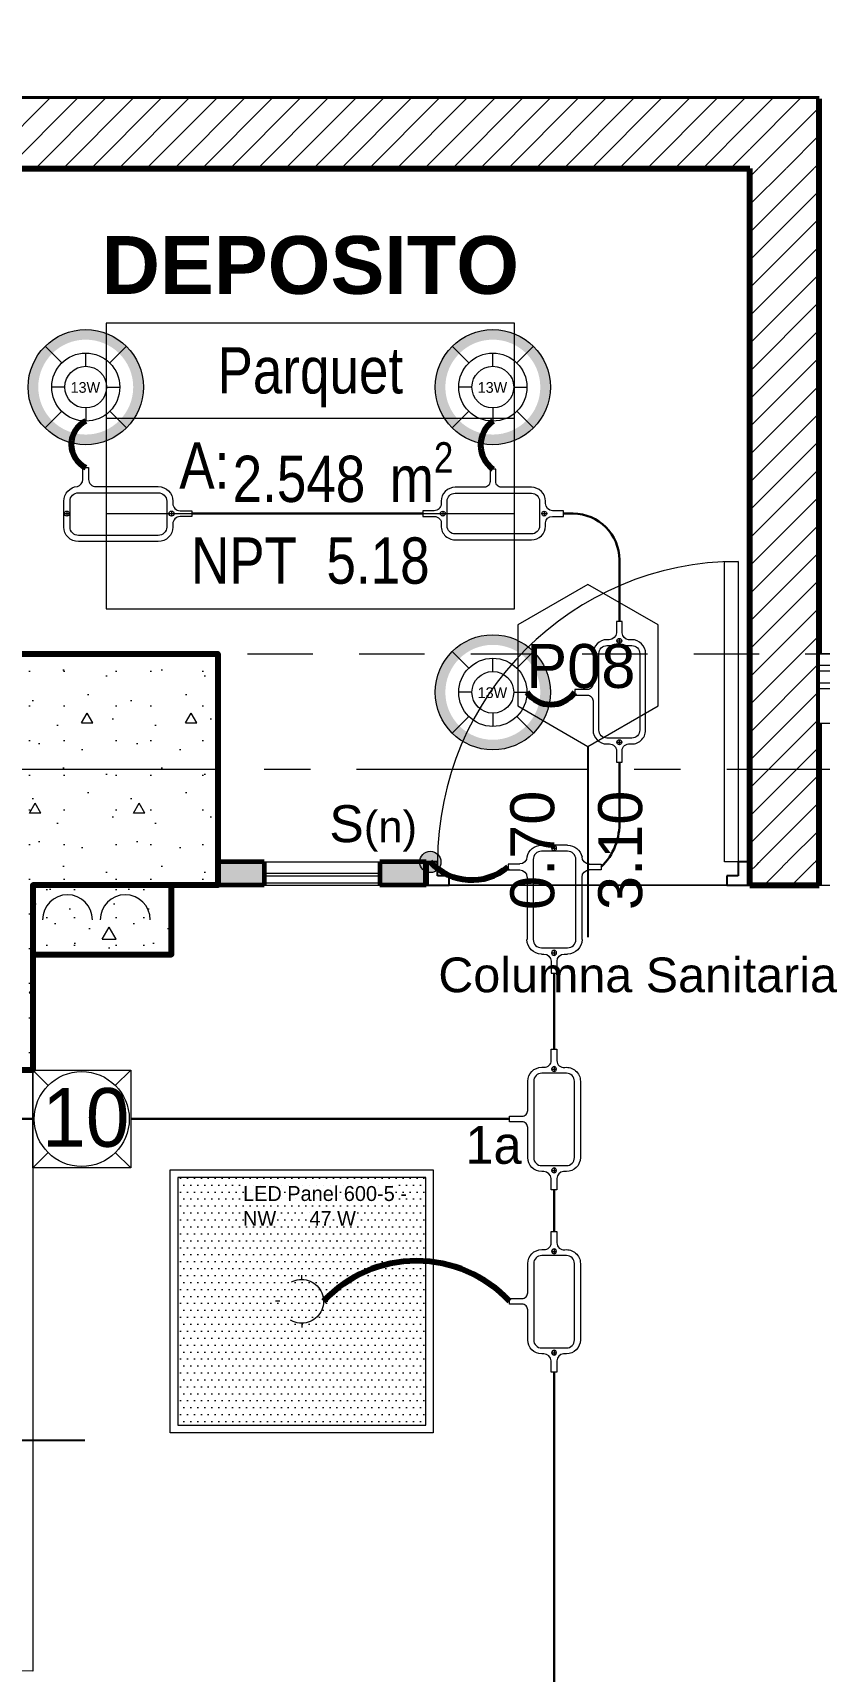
# Model space of a CAD drawing. Header units: inches. Extents: x -38 to 5698, y -33 to 92.
# Drawn here: x 102.07 to 103.77, y 37.7 to 41.243 of the extents above; entities that cross this region are included whole.
import ezdxf
from ezdxf.lldxf.tags import DXFTag

# ---------------------------------------------------------------- set-up
doc = ezdxf.new("R2010")
doc.units = ezdxf.units.IN
doc.header["$MEASUREMENT"] = 0
doc.set_wipeout_variables(frame=1)
doc.header["$PDMODE"] = 1
for name, pattern in [('CONTINUA', [0]), ('DASHED', [0.75, 0.5, -0.25]), ('Hidden Line', [0.195611, 0.141111, -0.0545]), ('HIDDEN2', [0.1875, 0.125, -0.0625]), ('Punto & Raya', [0.65, 0.5, -0.075, 0, -0.075]), ('Rayas', [0.282222, 0.141111, -0.141111]), ('Wipeout_Contour', [1, 0, -1])]:
    doc.linetypes.add(name, pattern=pattern)
for name, color, linetype, lineweight in [('00 IE CKTO TOMAS', 111, 'Rayas', 18), ('00_IE_Luminarias', 6, 'Continuous', 30), ('01 IE LUM LED AD DN570C', 1, 'Continuous', 13), ('ALUMBRADO_CONDUIT', 30, 'CONDUIT1', 30), ('Bancas', 1, 'Continuous', 13), ('Cable Alumbrado', 150, 'Continuous', 30), ('CABLEADO EXT.', 3, 'PVCSUBT', 30), ('Luminarias', 5, 'Continuous', 20), ('Simb_Alumbrado', 140, 'CONTINUA', 30)]:
    doc.layers.add(name, color=color, linetype=linetype, lineweight=lineweight)
for name, color, linetype in [('02 _ ARQ _ ALB _ Cotas Ejes', 7, 'Continuous'), ('02 _ ARQ _ ALB _ Ejes Generales', 7, 'Continuous'), ('02 _ ARQ _ ZON _ Espacio.3D', 7, 'Continuous'), ('08 _ STR _ EXT _ 06 Columnas', 7, 'Continuous'), ('08 _ STR _ EXT _ 07 Losa Aligerada', 7, 'Continuous'), ('08 _ STR _ EXT _ 09 Vigas', 7, 'Continuous'), ('Acabado - Muros', 7, 'Continuous'), ('Estructura - 04 MURO', 7, 'Continuous'), ('Estructura - Carga', 7, 'Continuous'), ('Interior - Escaleras & Barandillas', 7, 'Continuous'), ('MEP - HVAC', 7, 'Continuous'), ('Notas - Etiquetas', 251, 'Continuous')]:
    doc.layers.add(name, color=color, linetype=linetype)
doc.styles.add('Annotative', font='arial.ttf')
doc.styles.add('Estilo_Generado_4', font='swisse.ttf')
doc.styles.add('Estilo_Generado_8', font='arialbd.ttf')
doc.styles.add('Estilo_Generado_9', font='ARIALN.TTF')
doc.styles.add('{18b73a54-fa43-428c-adcb-c1c7bbdf2c84}', font='Simplex.shx')
tags = doc.linetypes.add('CONDUIT', pattern='A,1.5,-0.210535,["con",{18b73a54-fa43-428c-adcb-c1c7bbdf2c84},S=0.2,R=0,X=0,Y=-0.065594],-0.702384', length=2.412919).pattern_tags.tags
tags[6] = DXFTag(74, 10)
tags = doc.linetypes.add('CONDUIT1', pattern='A,1,-0.19772,["con",{18b73a54-fa43-428c-adcb-c1c7bbdf2c84},S=0.2,R=0,X=0,Y=-0.065594],-0.593642', length=1.791362).pattern_tags.tags
tags[6] = DXFTag(74, 10)
tags = doc.linetypes.add('PVC1', pattern='A,1,-0.19772,["PVC",{18b73a54-fa43-428c-adcb-c1c7bbdf2c84},S=0.13,R=0,X=0,Y=-0.061851],-0.507647', length=1.705367).pattern_tags.tags
tags[6] = DXFTag(74, 10)
tags = doc.linetypes.add('PVCSUBT', pattern='A,0.6,-0.3,0.6,-0.075691,["PVC",Standard,S=0.2,R=0,X=0,Y=-0.093724],-0.621005', length=2.196696).pattern_tags.tags
tags[10] = DXFTag(74, 10)
doc.dimstyles.new('Estilo_Generado__15', dxfattribs={"dimtxt": 0.125, "dimasz": 0.095, "dimexe": 0.18, "dimexo": 0.003, "dimgap": 0, "dimtad": 0, "dimtih": 1, "dimtoh": 1, "dimzin": 0, "dimdsep": 46, "dimtxsty": 'Estilo_Generado_4', "dimblk": 'ARROWHEAD_6', "dimblk1": 'ARROWHEAD_6', "dimblk2": 'ARROWHEAD_6', "dimcen": 0.09, "dimclrd": 144, "dimclre": 144, "dimclrt": 7, "dimadec": 0, "dimazin": 0, "dimtfac": 1, "dimtdec": 4, "dimtmove": 0, "dimatfit": 3, "dimfxl": 1, "dimtolj": 1, "dimtzin": 0, "dimarcsym": 0})
pattern_1 = [(45, (92.500015, 3e-09), (-0.03005204, 0.03005204), [])]

# ---------------------------------------------------------------- blocks, each defined once
blk = doc.blocks.new('ARROWHEAD_6')
at = {"color": 0, "linetype": 'Continuous', "lineweight": 0}
for p, q in [((-0.5, -0.5), (0.5, 0.5)), ((0, 0), (-1, 0))]:
    blk.add_line(p, q, dxfattribs=at)
blk = doc.blocks.new('*D80', base_point=(804.059, 0))
at = {"layer": '02 _ ARQ _ ALB _ Cotas Ejes', "color": 144, "linetype": 'Continuous', "lineweight": -2, "transparency": 16777216}
for p, q in [((101.82, 39.653), (101.82, 45.8378)), ((108.8199, 39.653), (108.8199, 45.8378)), ((101.915, 45.6578), (105.0886, 45.6578)), ((108.7249, 45.6578), (105.476, 45.6578))]:
    blk.add_line(p, q, dxfattribs=at)
at = {"layer": 'Defpoints', "color": 0, "linetype": 'Continuous', "lineweight": 40, "transparency": 16777216}
for p in [(108.8199, 45.6578), (101.82, 39.65), (108.8199, 39.65)]:
    blk.add_point(p, dxfattribs=at)
at = {"layer": '02 _ ARQ _ ALB _ Cotas Ejes', "color": 144, "linetype": 'Continuous', "lineweight": -2, "transparency": 16777216, "xscale": 0.095, "yscale": 0.095, "zscale": 0.095, "rotation": 180}
blk.add_blockref('ARROWHEAD_6', (101.82, 45.6578), dxfattribs=at)
at = {"layer": '02 _ ARQ _ ALB _ Cotas Ejes', "color": 144, "linetype": 'Continuous', "lineweight": -2, "transparency": 16777216, "xscale": 0.095, "yscale": 0.095, "zscale": 0.095}
blk.add_blockref('ARROWHEAD_6', (108.8199, 45.6578), dxfattribs=at)
at = {"layer": '02 _ ARQ _ ALB _ Cotas Ejes', "color": 7, "linetype": 'Continuous', "lineweight": 13, "transparency": 16777216, "insert": (105.2823, 45.6578), "char_height": 0.125, "attachment_point": 5, "style": 'Estilo_Generado_4'}
blk.add_mtext('\\A1;7.00', dxfattribs=at)
blk = doc.blocks.new('*D86', base_point=(804.059, 0))
at = {"layer": '02 _ ARQ _ ALB _ Cotas Ejes', "color": 144, "linetype": 'Continuous', "lineweight": -2, "transparency": 16777216}
for p, q in [((101.57, 39.903), (101.57, 45.4088)), ((144.07, 39.903), (144.07, 45.4088)), ((101.665, 45.2288), (122.5203, 45.2288)), ((143.975, 45.2288), (123.0254, 45.2288))]:
    blk.add_line(p, q, dxfattribs=at)
at = {"layer": 'Defpoints', "color": 0, "linetype": 'Continuous', "lineweight": 40, "transparency": 16777216}
for p in [(144.07, 45.2288), (101.57, 39.9), (144.07, 39.9)]:
    blk.add_point(p, dxfattribs=at)
at = {"layer": '02 _ ARQ _ ALB _ Cotas Ejes', "color": 144, "linetype": 'Continuous', "lineweight": -2, "transparency": 16777216, "xscale": 0.095, "yscale": 0.095, "zscale": 0.095, "rotation": 180}
blk.add_blockref('ARROWHEAD_6', (101.57, 45.2288), dxfattribs=at)
at = {"layer": '02 _ ARQ _ ALB _ Cotas Ejes', "color": 144, "linetype": 'Continuous', "lineweight": -2, "transparency": 16777216, "xscale": 0.095, "yscale": 0.095, "zscale": 0.095}
blk.add_blockref('ARROWHEAD_6', (144.07, 45.2288), dxfattribs=at)
at = {"layer": '02 _ ARQ _ ALB _ Cotas Ejes', "color": 7, "linetype": 'Continuous', "lineweight": 13, "transparency": 16777216, "insert": (122.7728, 45.2288), "char_height": 0.125, "attachment_point": 5, "style": 'Estilo_Generado_4'}
blk.add_mtext('\\A1;42.50', dxfattribs=at)
blk = doc.blocks.new('*U270')
at = {"layer": 'Luminarias', "linetype": 'DASHED', "lineweight": 0, "ltscale": 0.05}
blk.add_lwpolyline([(0, -0.0045), (0, 0.0045)], dxfattribs=at)
blk = doc.blocks.new('*U271')
at = {"color": 0, "linetype": 'ByBlock', "lineweight": -2, "transparency": 16777216}
blk.add_blockref('*U270', (0, 0.05), dxfattribs=at)
for p, rotation in [((-0.05, 0), 90), ((0.05, 0), 269.9999999999999), ((0, -0.05), 180)]:
    blk.add_blockref('*U270', p, dxfattribs=dict(at, rotation=rotation))
blk = doc.blocks.new('PANEL LED 50W')
at = {"layer": 'Luminarias'}
h = blk.add_hatch(dxfattribs=at)
h.set_pattern_fill('DOTS', color=4, scale=0.009097)
h.set_pattern_definition([(0, (0, -2e-14), (0.0072206, 0.01444116), [0, -0.01444116])])
h.paths.add_polyline_path([(-0.2574, -0.2574), (0.2574, -0.2574), (0.2574, 0.2574), (-0.2574, 0.2574)])
h.paths.add_polyline_path([(-0.1296, 0.0974), (0.1849, 0.0974), (0.1849, 0.2469), (-0.1296, 0.2469)], flags=24)
at = {"layer": 'Luminarias', "color": 4, "lineweight": 0}
for points in [[(-0.2729, 0.2729), (0.2729, 0.2729), (0.2729, -0.2729), (-0.2729, -0.2729)], [(-0.2574, -0.2574), (0.2574, -0.2574), (0.2574, 0.2574), (-0.2574, 0.2574)]]:
    blk.add_lwpolyline(points, close=True, dxfattribs=at)
at = {"layer": 'Luminarias', "color": 4, "linetype": 'DASHED', "lineweight": 0, "ltscale": 0.01}
blk.add_circle((0, 0), 0.0455, dxfattribs=at)
at = {"color": 4}
blk.add_blockref('*U271', (0, 0), dxfattribs=at)
at = {"layer": 'Luminarias', "color": 4, "insert": (-0.1218, 0.2392), "char_height": 0.030929, "width": 0.382855, "attachment_point": 1}
blk.add_mtext('{\\Ftxt|c0;LED Panel 600-5 - NW      47 W}', dxfattribs=at)
blk = doc.blocks.new('LUM DN570C')
at = {"layer": '01 IE LUM LED AD DN570C'}
h = blk.add_hatch(color=256, dxfattribs=at)
edge = h.paths.add_edge_path()
edge.add_arc((0, 0), 0.1344, 0, 360)
edge = h.paths.add_edge_path(flags=17)
edge.add_arc((0, 0), 0.1108, 0, 360)
for p, q in [((-0.0561, 0.0563), (-0.0949, 0.0952)), ((0.0561, 0.0563), (0.0949, 0.0952)), ((-0.0561, -0.0563), (-0.0949, -0.0952)), ((0.0561, -0.0563), (0.0949, -0.0952))]:
    blk.add_line(p, q, dxfattribs=at)
at = {"layer": '01 IE LUM LED AD DN570C', "ltscale": 0.4}
for p, q in [((0, 0.0487), (0, 0.0795)), ((-0.0487, 0), (-0.0795, 0)), ((0.0487, 0), (0.0795, 0)), ((0, -0.0487), (0, -0.0795))]:
    blk.add_line(p, q, dxfattribs=at)
at = {"layer": '01 IE LUM LED AD DN570C'}
for radius in [0.1344, 0.0795]:
    blk.add_circle((0, 0), radius, dxfattribs=at)
at = {"layer": '01 IE LUM LED AD DN570C', "ltscale": 0.4}
blk.add_circle((0, 0), 0.0487, dxfattribs=at)
at = {"color": 1, "linetype": 'ByBlock', "lineweight": 80, "insert": (-0.0353, 0.0117), "char_height": 0.025, "width": 0.622217, "attachment_point": 1}
blk.add_mtext('13W ', dxfattribs=at)
blk = doc.blocks.new('CAJA OVAL TIPO L')
at = {"layer": 'Simb_Alumbrado', "lineweight": 13}
blk.add_lwpolyline([(-0.0491, -0.079), (-0.0491, -0.0343, -0.380413), (-0.0258, -0.0088), (-0.0258, -0.0088, 0.341426), (-0.0164, 0.0033), (-0.0164, 0.0236), (-0.0063, 0.0236), (-0.0063, 0.0033, 0.414214), (0.0063, -0.0092), (0.1138, -0.0092, -0.414214), (0.1388, -0.0343), (0.1388, -0.0382, 0.414214), (0.1513, -0.0508), (0.1716, -0.0508), (0.1716, -0.0609), (0.1513, -0.0609, 0.414214), (0.1388, -0.0734), (0.1388, -0.079, -0.414214), (0.1138, -0.104), (-0.0241, -0.104, -0.414214), (-0.0491, -0.079, 0.414214)], format="xyb", dxfattribs=at)
blk.add_lwpolyline([(-0.0241, -0.0199), (0.1138, -0.0199, -0.414214), (0.1282, -0.0343), (0.1282, -0.079, -0.414214), (0.1138, -0.0934), (-0.0241, -0.0934, -0.414214), (-0.0384, -0.079), (-0.0384, -0.0343, -0.414214)], format="xyb", close=True, dxfattribs=at)
for points in [[(-0.0483, -0.0558), (-0.0395, -0.0558)], [(-0.0439, -0.0514), (-0.0439, -0.0602)], [(0.1323, -0.0558), (0.1411, -0.0558)], [(0.1367, -0.0514), (0.1367, -0.0602)]]:
    blk.add_lwpolyline(points, dxfattribs=at)
for centre in [(-0.0439, -0.0558), (0.1367, -0.0558)]:
    blk.add_circle(centre, 0.00438, dxfattribs=at)
blk = doc.blocks.new('oval t')
at = {"layer": 'Simb_Alumbrado', "lineweight": 13}
blk.add_lwpolyline([(0.0141, 0.0102, -0.414214), (0.0041, 0.0202), (0.0041, 0.0416), (-0.0056, 0.0416), (-0.0056, 0.0202, -0.414214), (-0.0156, 0.0102), (-0.0659, 0.0102, 0.414214), (-0.0899, -0.0138), (-0.0899, -0.0183, -0.414214), (-0.1019, -0.0303), (-0.1213, -0.0303), (-0.1213, -0.04), (-0.1016, -0.04, -0.451917), (-0.0897, -0.0535, 0.451917), (-0.0659, -0.0805), (0.0659, -0.0805, 0.414214), (0.0899, -0.0566), (0.0899, -0.0512, -0.398753), (0.1019, -0.0401), (0.1213, -0.0401), (0.1213, -0.0304), (0.1019, -0.0304, -0.368669), (0.0899, -0.0176), (0.0899, -0.0138, 0.414214), (0.0659, 0.0102), (0.0141, 0.0102)], format="xyb", dxfattribs=at)
blk.add_lwpolyline([(-0.0659, 0), (0.0659, 0, -0.414214), (0.0797, -0.0138), (0.0797, -0.0566, -0.414214), (0.0659, -0.0703), (-0.0659, -0.0703, -0.414214), (-0.0797, -0.0566), (-0.0797, -0.0138, -0.414214)], format="xyb", close=True, dxfattribs=at)
for points in [[(-0.0911, -0.0352), (-0.0828, -0.0352)], [(-0.0869, -0.031), (-0.0869, -0.0394)], [(0.0837, -0.0352), (0.0921, -0.0352)], [(0.0879, -0.031), (0.0879, -0.0394)]]:
    blk.add_lwpolyline(points, dxfattribs=at)
for centre in [(-0.0869, -0.0352), (0.0879, -0.0352)]:
    blk.add_circle(centre, 0.00419, dxfattribs=at)
blk = doc.blocks.new('ii3t')
at = {"layer": 'Simb_Alumbrado', "lineweight": 5}
h = blk.add_hatch(color=3, dxfattribs=at)
edge = h.paths.add_edge_path()
edge.add_arc((0, 0), 0.0164, 0, 360)
blk.add_circle((0, 0), 0.0164, dxfattribs=at)
blk = doc.blocks.new('CAJA CONDULET TIPO T.')
at = {"layer": 'Simb_Alumbrado', "lineweight": 13}
for p, q in [((76.2197, -3.9044), (76.2197, -3.8841)), ((76.2197, -3.8841), (76.2299, -3.8841)), ((76.2299, -3.8841), (76.2299, -3.9044)), ((76.2032, -3.9169), (76.2072, -3.9169)), ((76.2424, -3.9169), (76.2479, -3.9169)), ((76.1782, -4.0495), (76.1782, -3.942)), ((76.273, -3.942), (76.273, -4.0495)), ((76.1454, -4.0721), (76.1454, -4.062)), ((76.1454, -4.062), (76.1656, -4.062)), ((76.3058, -4.062), (76.2855, -4.062)), ((76.3058, -4.0721), (76.3058, -4.062)), ((76.1656, -4.0721), (76.1454, -4.0721)), ((76.1782, -4.0847), (76.1782, -4.0847)), ((76.2855, -4.0721), (76.3058, -4.0721)), ((76.2479, -4.1048), (76.2032, -4.1048))]:
    blk.add_line(p, q, dxfattribs=at)
blk.add_lwpolyline([(76.1888, -4.0798), (76.1888, -3.942, -0.414214), (76.2032, -3.9276), (76.2479, -3.9276, -0.414214), (76.2623, -3.942), (76.2623, -4.0798, -0.414214), (76.2479, -4.0942), (76.2032, -4.0942, -0.414214)], format="xyb", close=True, dxfattribs=at)
for points in [[(76.2204, -3.919), (76.2292, -3.919)], [(76.2248, -3.9234), (76.2248, -3.9146)], [(76.2248, -4.104), (76.2248, -4.0952)], [(76.2204, -4.0996), (76.2292, -4.0996)]]:
    blk.add_lwpolyline(points, dxfattribs=at)
for centre in [(76.2248, -3.919), (76.2248, -4.0996)]:
    blk.add_circle(centre, 0.00438, dxfattribs=at)
for centre, radius, start, end in [((76.2032, -3.942), 0.0251, 90, 180), ((76.2072, -3.9044), 0.0125, 270, 0), ((76.2424, -3.9044), 0.0125, 180, 270), ((76.2479, -3.942), 0.0251, 0, 90), ((76.1656, -4.0495), 0.0125, 270, 0), ((76.2855, -4.0495), 0.0125, 180, 270), ((76.1656, -4.0847), 0.0125, 360, 90), ((76.2037, -4.0785), 0.0263, 193.4434, 268.8974), ((76.2474, -4.0785), 0.0263, 271.1026, 346.5566), ((76.2855, -4.0847), 0.0125, 90, 180)]:
    blk.add_arc(centre, radius, start, end, dxfattribs=at)
blk = doc.blocks.new('100x100x80 adosado')
at = {"layer": 'Simb_Alumbrado', "lineweight": 13}
blk.add_lwpolyline([(-0.0768, 0.0788), (0.0194, 0.0788), (0.0194, -0.0174), (-0.0768, -0.0174)], close=True, dxfattribs=at)
at = {"layer": 'Simb_Alumbrado', "lineweight": 9}
for points in [[(-0.0768, 0.0788), (-0.0618, 0.0638)], [(0.0043, 0.0638), (0.0194, 0.0788)], [(-0.0768, -0.0174), (-0.0618, -0.0023)], [(0.0043, -0.0023), (0.0194, -0.0174)]]:
    blk.add_lwpolyline(points, dxfattribs=at)
blk.add_circle((-0.0287, 0.0307), 0.0467, dxfattribs=at)
at = {"layer": 'Simb_Alumbrado', "lineweight": 9, "insert": (-0.0677, 0.0612), "char_height": 0.05773, "attachment_point": 1}
blk.add_mtext_dynamic_manual_height_columns('10', width=0.119989, gutter_width=12.5, heights=[0], dxfattribs=at)

msp = doc.modelspace()

# ---------------------------------------------------------------- hatches: boundary and pattern name
at = {"layer": '08 _ STR _ EXT _ 06 Columnas', "linetype": 'Continuous', "lineweight": 9}
h = msp.add_hatch(dxfattribs=at)
h.set_pattern_fill('HORMIGÓN_EN_MASA_0002', style=0, pattern_type=2)
h.set_pattern_definition([(0, (92.5, 3e-09), (0, 0.3897114), [0.024375, -0.200625]), (0, (92.6125, 0.19486), (0, 0.3897114), [0.024375, -0.200625]), (60, (92.5, 3e-09), (-0.3375, 0.1948557), [0.024375, -0.200625]), (60, (92.725, 3e-09), (-0.3375, 0.1948557), [0.024375, -0.200625]), (120, (92.5244, 3e-09), (0.3375, 0.1948557), [0.024375, -0.200625]), (120, (92.7494, 3e-09), (0.3375, 0.1948557), [0.024375, -0.200625]), (0, (92.500015, 0.0375), (0, 0.075), [0, -0.075, 0, -0.1125]), (45, (92.537515, 0.0375), (-0.05303301, 0.05303301), [0, -0.05625, 0, -0.09375])])
h.paths.add_polyline_path([(101.57, 39), (102.07, 39), (102.07, 39.4), (102.47, 39.4), (102.47, 39.9), (101.57, 39.9)])
at = {"layer": 'Estructura - Carga', "linetype": 'Continuous', "lineweight": 13}
h = msp.add_hatch(dxfattribs=at)
h.set_pattern_fill('HORMIGÓN_ARMADO_0002', color=251, style=0, pattern_type=2)
h.set_pattern_definition([(0, (92.5, 3e-09), (0, 0.3117692), [0.03, -0.15]), (0, (92.59, 0.1559), (0, 0.3117692), [0.03, -0.15]), (60, (92.5, 3e-09), (-0.27, 0.1558846), [0.03, -0.15]), (60, (92.68, 3e-09), (-0.27, 0.1558846), [0.03, -0.15]), (120, (92.53, 3e-09), (0.27, 0.1558846), [0.03, -0.15]), (120, (92.71, 3e-09), (0.27, 0.1558846), [0.03, -0.15]), (0, (92.500015, 0.03), (0, 0.06), [0, -0.06, 0, -0.09]), (45, (92.530015, 0.03), (-0.04242641, 0.04242641), [0, -0.045, 0, -0.075])])
h.paths.add_polyline_path([(102.37, 39.4), (102.07, 39.4), (102.07, 39.25), (102.37, 39.25)])

# ---------------------------------------------------------------- linework, layer by layer
at = {"layer": '02 _ ARQ _ ZON _ Espacio.3D', "color": 252, "linetype": 'Continuous', "lineweight": 13}
for p, q in [((103.1117, 40.615), (102.2283, 40.615)), ((102.2283, 40.615), (102.2283, 39.9974)), ((103.1117, 39.9974), (103.1117, 40.615)), ((103.1117, 40.4091), (102.2283, 40.4091)), ((102.2283, 40.2033), (103.1117, 40.2033)), ((102.2283, 39.9974), (103.1117, 39.9974))]:
    msp.add_line(p, q, dxfattribs=at)
at = {"layer": '02 _ ARQ _ ZON _ Espacio.3D', "color": 254, "linetype": 'Continuous', "lineweight": 0, "flags": 128}
msp.add_lwpolyline([(103.6201, 40.95), (101.72, 40.95), (101.72, 39.9), (102.47, 39.9), (102.47, 39.45), (102.9201, 39.45), (102.9201, 39.4), (103.6201, 39.4), (103.6201, 39.9)], close=True, dxfattribs=at)
msp.add_lwpolyline([(122.812, 30.6), (122.812, 39), (122.57, 39), (122.57, 39.75), (116.07, 39.75), (116.07, 39.65), (116.07, 39), (115.57, 39), (115.57, 39.4), (109.07, 39.4), (109.0699, 39), (108.5699, 39), (108.5698, 39.75), (103.77, 39.75), (103.7701, 39.4), (102.07, 39.4), (102.07, 37.7), (101.72, 37.7005), (101.72, 33.75), (100.82, 33.75), (100.82, 29.75)], dxfattribs=at)
at = {"layer": '08 _ STR _ EXT _ 06 Columnas', "color": 7, "linetype": 'Continuous', "lineweight": 80, "flags": 128}
msp.add_lwpolyline([(101.57, 39), (101.57, 39.9), (102.47, 39.9), (102.47, 39.4), (102.07, 39.4), (102.07, 39)], close=True, dxfattribs=at)
at = {"layer": '08 _ STR _ EXT _ 07 Losa Aligerada', "color": 254, "linetype": 'Continuous', "lineweight": 18, "flags": 128}
msp.add_lwpolyline([(126.5479, 40.5001), (115.87, 40.5001), (115.87, 43.8736), (108.7699, 43.8736), (108.7699, 39.9), (103.6201, 39.9), (103.6201, 40.95), (100.52, 40.95), (100.52, 37.7), (101.57, 37.7), (101.57, 33.9), (100.67, 33.9), (100.67, 27.9392), (100.17, 27.9392), (100.17, 5.8), (117.7353, 5.8), (117.7353, 7.2), (122.9315, 7.2), (122.9315, 6.0005), (129.57, 6.0005)], dxfattribs=at)
at = {"layer": 'Acabado - Muros', "color": 7, "linetype": 'Continuous', "lineweight": 60}
for p, q in [((102.47, 39.45), (102.47, 39.4)), ((102.9201, 39.45), (102.9201, 39.4))]:
    msp.add_line(p, q, dxfattribs=at)
at = {"layer": 'ALUMBRADO_CONDUIT', "color": 30, "lineweight": 30, "ltscale": 0.4, "true_color": 0xf26722}
for p, q in [((102.4139, 40.2033, 0.0002), (102.9134, 40.2033, 0.0002)), ((103.2176, 40.2033, 0.0002), (103.2381, 40.2033, 0.0002)), ((103.3381, 39.97, 0.0002), (103.3381, 40.1033, 0.0002)), ((103.338, 39.6658, 0.0002), (103.338, 39.5392, 0.0001)), ((103.1969, 39.0453, 0), (103.1969, 39.2098, 0)), ((101.92, 38.8942), (102.07, 38.8942)), ((102.2817, 38.8942), (103.1006, 38.8942, 0)), ((103.1969, 38.6511), (103.1969, 38.7411, 0)), ((103.197, 38.3469), (103.197, 36.1511))]:
    msp.add_line(p, q, dxfattribs=at)
msp.add_arc((103.2381, 40.1033, 0.0002), 0.1, 0, 90, dxfattribs=at)
at = {"layer": 'ALUMBRADO_CONDUIT', "color": 30, "lineweight": 30, "ltscale": 0.4, "true_color": 0xf26722, "extrusion": (5.03688e-18, -0.000668651, 1)}
msp.add_arc((103.2089, 39.5324, -0.0264), 0.1293, 313.8709, 2.9951, dxfattribs=at)
at = {"layer": 'CABLEADO EXT.', "color": 3, "lineweight": 80}
for centre, radius, start, end in [((102.2084, 40.3531, 0.0002), 0.0556, 115.4571, 244.5429), ((103.1022, 40.3515, 0.0002), 0.0641, 126.0183, 233.9817), ((103.1899, 39.8546, 0.0002), 0.0641, 216.0183, 323.9817), ((103.019, 39.5341, 0), 0.123, 223.1247, 309.5211), ((102.8996, 38.3127), 0.2747, 42.972, 137.028)]:
    msp.add_arc(centre, radius, start, end, dxfattribs=at)
at = {"layer": 'Estructura - 04 MURO', "color": 165, "linetype": 'Continuous', "lineweight": 15}
for p, q in [((103.5651, 39.45), (103.5651, 40.1)), ((103.5651, 40.1), (103.5951, 40.1)), ((103.5951, 40.1), (103.5951, 39.45)), ((103.5951, 39.45), (103.5651, 39.45))]:
    msp.add_line(p, q, dxfattribs=at)
at = {"layer": 'Estructura - 04 MURO', "color": 152, "linetype": 'Continuous', "lineweight": 25}
for p, q in [((103.2701, 39.7), (103.2701, 39.2875)), ((101.67, 38.2), (102.1825, 38.2))]:
    msp.add_line(p, q, dxfattribs=at)
at = {"layer": 'Estructura - 04 MURO', "color": 7, "linetype": 'Continuous', "lineweight": 80}
msp.add_line((102.9201, 39.4), (102.9201, 39.45), dxfattribs=at)
msp.add_line((102.9201, 39.4), (102.9201, 39.45), dxfattribs=at)
at = {"layer": 'Estructura - 04 MURO', "color": 165, "linetype": 'Continuous', "lineweight": 25}
for p, q in [((102.9451, 39.45), (102.9201, 39.45)), ((102.9201, 39.45), (102.9201, 39.4)), ((102.9451, 39.42), (102.9451, 39.45)), ((103.5951, 39.45), (103.5951, 39.42)), ((102.9701, 39.42), (102.9451, 39.42)), ((102.9701, 39.4), (102.9701, 39.42)), ((103.5951, 39.42), (103.5701, 39.42)), ((103.5701, 39.42), (103.5701, 39.4)), ((102.9201, 39.4), (102.9701, 39.4))]:
    msp.add_line(p, q, dxfattribs=at)
at = {"layer": 'Estructura - 04 MURO', "color": 7, "linetype": 'Continuous', "lineweight": 80, "flags": 128}
msp.add_lwpolyline([(100.37, 41.1), (103.7701, 41.1)], dxfattribs=at)
at = {"layer": 'Estructura - 04 MURO', "color": 251, "linetype": 'Continuous', "lineweight": 13, "flags": 128}
msp.add_lwpolyline([(103.2701, 40.05), (103.1185, 39.9625), (103.1185, 39.7875), (103.2701, 39.7), (103.4216, 39.7875), (103.4216, 39.9625)], close=True, dxfattribs=at)
at = {"layer": 'Estructura - 04 MURO', "color": 175, "linetype": 'Continuous', "lineweight": 15}
msp.add_arc((103.5951, 39.45), 0.65, 90, 180, dxfattribs=at)
at = {"layer": 'Estructura - Carga', "color": 7, "linetype": 'Continuous', "lineweight": 80, "flags": 128}
msp.add_lwpolyline([(102.07, 39.25), (102.37, 39.25), (102.37, 39.4), (102.07, 39.4)], dxfattribs=at)
at = {"layer": 'MEP - HVAC', "color": 7, "linetype": 'Continuous', "lineweight": 13, "flags": 128}
for points in [[(102.199, 39.325, 1), (102.091, 39.325, 1)], [(102.324, 39.325, 1), (102.216, 39.325, 1)]]:
    msp.add_lwpolyline(points, format="xyb", dxfattribs=at)

# ---------------------------------------------------------------- block references
at = {"xscale": -1.253906979044094, "yscale": 1.253906979044094, "zscale": 1.253906979044094, "rotation": 180}
msp.add_blockref('CAJA CONDULET TIPO T.', (7.6181, 34.3395, 0), dxfattribs=at)
at = {"layer": '01 IE LUM LED AD DN570C', "color": 1, "lineweight": 5, "xscale": 0.9263905751172247, "yscale": 0.9263905751172247, "zscale": 0.9263905751172247}
for p in [(102.1845, 40.4769, 0.0002), (103.0645, 40.4769, 0.0002), (103.0645, 39.8169, 0.0002)]:
    msp.add_blockref('LUM DN570C', p, dxfattribs=at)
at = {"layer": 'ALUMBRADO_CONDUIT', "linetype": 'CONDUIT', "lineweight": 30, "xscale": 1.253906979044094, "yscale": 1.253906979044094, "zscale": 1.253906979044094}
msp.add_blockref('CAJA OVAL TIPO L', (102.1987, 40.2733, 0.0002), dxfattribs=at)
at = {"layer": 'ALUMBRADO_CONDUIT', "linetype": 'PVC1', "lineweight": 35, "xscale": 2.199856799627834, "yscale": 2.199856799627834, "zscale": 2.199856799627834}
msp.add_blockref('100x100x80 adosado', (102.239, 38.8265), dxfattribs=at)
at = {"layer": 'ALUMBRADO_CONDUIT', "xscale": 1.041283452965173, "yscale": 1.041283452965173, "zscale": 1.041283452965173}
msp.add_blockref('PANEL LED 50W', (102.6513, 38.5), dxfattribs=at)
at = {"layer": 'Bancas', "color": 252, "true_color": 0x939598, "xscale": 1.253906979044094, "yscale": 1.253906979044094, "zscale": 1.253906979044094}
msp.add_blockref('oval t', (103.0655, 40.2475, 0.0002), dxfattribs=at)
at = {"layer": 'Bancas', "color": 252, "true_color": 0x939598, "yscale": 1.253906979044094, "zscale": 1.253906979044094, "rotation": 90}
for p, xscale in [((103.2939, 39.8179, 0.0002), 1.253906979044094), ((103.1528, 38.8932, 0), -1.253906979044094), ((103.1528, 38.499), -1.253906979044094)]:
    msp.add_blockref('oval t', p, dxfattribs=dict(at, xscale=xscale))
at = {"layer": 'Cable Alumbrado', "lineweight": 0, "xscale": 1.404578189384958, "yscale": 1.404578189384958, "zscale": 1.404578189384958}
msp.add_blockref('ii3t', (102.9293, 39.45), dxfattribs=at)

# ---------------------------------------------------------------- texts
at = {"layer": '00 IE CKTO TOMAS', "insert": (102.711, 39.4725), "char_height": 0.08, "width": 0.768045, "attachment_point": 7, "style": 'Annotative'}
msp.add_mtext('S{\\H0.84375x;(n)}', dxfattribs=at)
at = {"layer": '00_IE_Luminarias', "color": 6, "linetype": 'HIDDEN2'}
msp.add_text('1a', height=0.08174, dxfattribs=at).set_placement((103.0052, 38.7973))
at = {"layer": '02 _ ARQ _ ZON _ Espacio.3D', "color": 252, "lineweight": 25, "attachment_point": 2}
for s, insert, char_height, style in [('\\A1;{\\pqc;\\pt0;\\fArial|b1|i0|c0|p34;DEPOSITO}', (102.67, 40.8035), 0.125, 'Estilo_Generado_8'), ('\\A1;{\\pqc;\\pt0;\\fArial Narrow|b0|i0|c0|p34;Parquet}', (102.67, 40.5632), 0.1, 'Estilo_Generado_9'), ('\\A1;{\\pqc;\\pt0;\\fArial Narrow|b0|i0|c0|p34;A: }', (102.4409, 40.3573), 0.1, 'Estilo_Generado_9'), ('\\A1;{\\pqc;\\pt0,0.3;\\fArial Narrow|b0|i0|c0|p34;2.548\\fArial Narrow|b0|i0|c0|p34;\\A1{\\H.66x;\\S^  ;}\\fArial Narrow|b0|i0|c0|p34; m\\fArial Narrow|b0|i0|c0|p34;\\A1{\\H.66x;\\S2^  ;}}', (102.7406, 40.3577), 0.1, 'Estilo_Generado_9'), ('\\A1;{\\pqc;\\pt0;\\fArial Narrow|b0|i0|c0|p34;NPT  5.18}', (102.67, 40.1518), 0.1, 'Estilo_Generado_9')]:
    msp.add_mtext(s, dxfattribs=dict(at, insert=insert, char_height=char_height, style=style))
at = {"layer": 'Estructura - 04 MURO', "color": 251, "lineweight": 25, "insert": (103.1367, 39.825), "char_height": 0.095, "attachment_point": 7, "style": 'Estilo_Generado_4'}
msp.add_mtext('\\A1;{\\pql;\\pt0;\\fSwis721 Ex BT|b0|i0|c0|p34;P08\\fSwis721 Ex BT|b0|i0|c0|p34;\\fSwis721 Ex BT|b0|i0|c0|p34;\\fSwis721 Ex BT|b0|i0|c0|p34;}', dxfattribs=at)
at = {"layer": 'Estructura - 04 MURO', "color": 251, "lineweight": 25, "char_height": 0.095, "attachment_point": 7, "rotation": 90, "style": 'Estilo_Generado_4'}
for s, insert in [('\\A1;{\\pql;\\pt0;\\fSwis721 Ex BT|b0|i0|c0|p34;0.70\\fSwis721 Ex BT|b0|i0|c0|p34;\\A1{\\H.66x;\\S^  ;}\\fSwis721 Ex BT|b0|i0|c0|p34;\\fSwis721 Ex BT|b0|i0|c0|p34;}', (103.225, 39.346)), ('\\A1;{\\pql;\\pt0;\\fSwis721 Ex BT|b0|i0|c0|p34;3.10\\fSwis721 Ex BT|b0|i0|c0|p34;\\A1{\\H.66x;\\S^  ;}\\fSwis721 Ex BT|b0|i0|c0|p34;\\fSwis721 Ex BT|b0|i0|c0|p34;}', (103.415, 39.346))]:
    msp.add_mtext(s, dxfattribs=dict(at, insert=insert))
at = {"layer": 'Notas - Etiquetas', "color": 8, "linetype": 'Continuous', "lineweight": 35, "insert": (102.9467, 39.2053), "char_height": 0.075, "attachment_point": 4, "style": 'Estilo_Generado_4'}
msp.add_mtext('\\A1;{\\pql;\\fSwis721 Ex BT|b0|i0|c0|p34;Columna Sanitaria}', dxfattribs=at)

# ---------------------------------------------------------------- next in the draw order: wipeouts: each hides what was drawn before it
at = {"color": 254, "linetype": 'Wipeout_Contour', "lineweight": 0, "ltscale": 3260.832302}
msp.add_wipeout([(102.8201, 39.4), (102.8201, 39.45), (102.57, 39.45), (102.57, 39.4)], dxfattribs=at).dxf.layer = 'Acabado - Muros'
at = {"color": 254, "linetype": 'Wipeout_Contour', "lineweight": 0, "ltscale": 2448.404028}
msp.add_wipeout([(103.6201, 40.95), (103.7701, 40.95), (103.7701, 41.1)], dxfattribs=at).dxf.layer = 'Estructura - 04 MURO'
at = {"color": 254, "linetype": 'Wipeout_Contour', "lineweight": 0, "ltscale": 2449.019981}
msp.add_wipeout([(103.6201, 39.4), (103.7701, 39.4), (103.6201, 39.45)], dxfattribs=at).dxf.layer = 'Estructura - 04 MURO'

# ---------------------------------------------------------------- next in the draw order: hatches: boundary and pattern name
at = {"layer": 'Estructura - 04 MURO', "linetype": 'Continuous', "lineweight": 5}
h = msp.add_hatch(dxfattribs=at)
h.set_pattern_fill('LADRILLO_COMÚN_0002', color=252, style=0, pattern_type=2)
h.set_pattern_definition(pattern_1)
h.paths.add_polyline_path([(103.6201, 40.95), (103.7701, 40.95), (103.7701, 41.1)])

# ---------------------------------------------------------------- next in the draw order: linework, layer by layer
at = {"layer": 'Acabado - Muros', "color": 7, "linetype": 'Continuous', "lineweight": 60}
for p, q in [((102.57, 39.45), (102.47, 39.45)), ((102.9201, 39.45), (102.8201, 39.45))]:
    msp.add_line(p, q, dxfattribs=at)
at = {"layer": 'Acabado - Muros', "color": 251, "linetype": 'Continuous', "lineweight": 13, "flags": 128}
for points in [[(102.57, 39.45), (102.8201, 39.45)], [(102.57, 39.4), (102.8201, 39.4)]]:
    msp.add_lwpolyline(points, dxfattribs=at)

# ---------------------------------------------------------------- next in the draw order: wipeouts: each hides what was drawn before it
at = {"color": 254, "linetype": 'Wipeout_Contour', "lineweight": 0, "ltscale": 2449.019981}
msp.add_wipeout([(103.6201, 39.4), (103.7701, 39.4), (103.6201, 39.45)], dxfattribs=at).dxf.layer = 'Estructura - 04 MURO'

# ---------------------------------------------------------------- next in the draw order: hatches: boundary and pattern name
at = {"layer": 'Estructura - 04 MURO', "linetype": 'Continuous', "lineweight": 5}
h = msp.add_hatch(dxfattribs=at)
h.set_pattern_fill('LADRILLO_COMÚN_0002', color=252, style=0, pattern_type=2)
h.set_pattern_definition(pattern_1)
h.paths.add_polyline_path([(103.6201, 39.4), (103.7701, 39.4), (103.6201, 39.45)])

# ---------------------------------------------------------------- next in the draw order: wipeouts: each hides what was drawn before it
at = {"color": 254, "linetype": 'Wipeout_Contour', "lineweight": 0, "ltscale": 3260.830369}
msp.add_wipeout([(102.8201, 39.405), (102.8201, 39.425), (102.57, 39.425), (102.57, 39.405)], dxfattribs=at).dxf.layer = 'Acabado - Muros'
at = {"color": 254, "linetype": 'Wipeout_Contour', "lineweight": 0, "ltscale": 2449.310751}
msp.add_wipeout([(103.6201, 40.95), (103.7701, 41.1), (103.6201, 41.1)], dxfattribs=at).dxf.layer = 'Estructura - 04 MURO'

# ---------------------------------------------------------------- next in the draw order: hatches: boundary and pattern name
at = {"layer": 'Acabado - Muros', "linetype": 'Continuous', "lineweight": 0}
for points in [[(102.57, 39.4), (102.57, 39.45), (102.47, 39.45), (102.47, 39.4)], [(102.8201, 39.4), (102.9201, 39.4), (102.9201, 39.45), (102.8201, 39.45)]]:
    msp.add_hatch(color=254, dxfattribs=at).paths.add_polyline_path(points)
h = msp.add_hatch(dxfattribs=at)
h.set_pattern_fill('CONTRACHAPADO_0002', color=254, style=0, pattern_type=2)
h.set_pattern_definition([(0, (92.500015, 3e-09), (0, 0.030000001), [])])
h.paths.add_polyline_path([(102.8201, 39.405), (102.8201, 39.425), (102.57, 39.425), (102.57, 39.405)])
at = {"layer": 'Estructura - 04 MURO', "linetype": 'Continuous', "lineweight": 5}
h = msp.add_hatch(dxfattribs=at)
h.set_pattern_fill('LADRILLO_COMÚN_0002', color=252, style=0, pattern_type=2)
h.set_pattern_definition(pattern_1)
h.paths.add_polyline_path([(103.6201, 40.95), (103.7701, 41.1), (103.6201, 41.1)])

# ---------------------------------------------------------------- next in the draw order: linework, layer by layer
at = {"layer": 'Acabado - Muros', "color": 7, "linetype": 'Continuous', "lineweight": 60}
for p, q in [((102.57, 39.45), (102.57, 39.4)), ((102.8201, 39.45), (102.8201, 39.4)), ((102.57, 39.4), (102.47, 39.4)), ((102.9201, 39.4), (102.8201, 39.4))]:
    msp.add_line(p, q, dxfattribs=at)
at = {"layer": 'Acabado - Muros', "color": 7, "linetype": 'Continuous', "lineweight": 13, "flags": 128}
msp.add_lwpolyline([(102.8201, 39.405), (102.8201, 39.425), (102.57, 39.425), (102.57, 39.405)], close=True, dxfattribs=at)

# ---------------------------------------------------------------- next in the draw order: wipeouts: each hides what was drawn before it
at = {"color": 254, "linetype": 'Wipeout_Contour', "lineweight": 0, "ltscale": 2448.221691}
msp.add_wipeout([(103.6201, 39.45), (103.7701, 39.4), (103.7701, 39.45)], dxfattribs=at).dxf.layer = 'Estructura - 04 MURO'

# ---------------------------------------------------------------- next in the draw order: hatches: boundary and pattern name
at = {"layer": 'Estructura - 04 MURO', "linetype": 'Continuous', "lineweight": 5}
h = msp.add_hatch(dxfattribs=at)
h.set_pattern_fill('LADRILLO_COMÚN_0002', color=252, style=0, pattern_type=2)
h.set_pattern_definition(pattern_1)
h.paths.add_polyline_path([(103.6201, 39.45), (103.7701, 39.4), (103.7701, 39.45)])

# ---------------------------------------------------------------- next in the draw order: linework, layer by layer
at = {"layer": '08 _ STR _ EXT _ 09 Vigas', "color": 251, "linetype": 'Hidden Line', "lineweight": 13}
msp.add_line((102.07, 39.4), (108.57, 39.4), dxfattribs=at)
at = {"layer": 'Estructura - 04 MURO', "color": 165, "linetype": 'Continuous', "lineweight": 25}
msp.add_line((103.5701, 39.4), (103.6201, 39.4), dxfattribs=at)
at = {"layer": 'Estructura - 04 MURO', "color": 7, "linetype": 'Continuous', "lineweight": 80, "flags": 128}
msp.add_lwpolyline([(103.6201, 39.4), (103.7701, 39.4)], dxfattribs=at)

# ---------------------------------------------------------------- next in the draw order: wipeouts: each hides what was drawn before it
at = {"color": 254, "linetype": 'Wipeout_Contour', "lineweight": 0, "ltscale": 3258.651215}
msp.add_wipeout([(100.52, 40.95), (103.6201, 40.95), (103.6201, 41.1), (100.52, 41.1)], dxfattribs=at).dxf.layer = 'Estructura - 04 MURO'

# ---------------------------------------------------------------- next in the draw order: hatches: boundary and pattern name
at = {"layer": 'Estructura - 04 MURO', "linetype": 'Continuous', "lineweight": 5}
h = msp.add_hatch(dxfattribs=at)
h.set_pattern_fill('LADRILLO_COMÚN_0002', color=252, style=0, pattern_type=2)
h.set_pattern_definition(pattern_1)
h.paths.add_polyline_path([(100.52, 40.95), (103.6201, 40.95), (103.6201, 41.1), (100.52, 41.1)])

# ---------------------------------------------------------------- next in the draw order: linework, layer by layer
at = {"layer": 'Estructura - 04 MURO', "color": 7, "linetype": 'Continuous', "lineweight": 80, "flags": 128}
msp.add_lwpolyline([(101.72, 40.95), (103.6201, 40.95)], dxfattribs=at)

# ---------------------------------------------------------------- next in the draw order: wipeouts: each hides what was drawn before it
at = {"color": 254, "linetype": 'Wipeout_Contour', "lineweight": 0, "ltscale": 3264.980312}
msp.add_wipeout([(103.6201, 40.95), (103.6201, 39.45), (103.7701, 39.45), (103.7701, 40.95)], dxfattribs=at).dxf.layer = 'Estructura - 04 MURO'

# ---------------------------------------------------------------- next in the draw order: hatches: boundary and pattern name
at = {"layer": 'Estructura - 04 MURO', "linetype": 'Continuous', "lineweight": 5}
h = msp.add_hatch(dxfattribs=at)
h.set_pattern_fill('LADRILLO_COMÚN_0002', color=252, style=0, pattern_type=2)
h.set_pattern_definition(pattern_1)
h.paths.add_polyline_path([(103.6201, 40.95), (103.6201, 39.45), (103.7701, 39.45), (103.7701, 40.95)])

# ---------------------------------------------------------------- next in the draw order: linework, layer by layer
at = {"layer": '02 _ ARQ _ ALB _ Ejes Generales', "color": 251, "linetype": 'Punto & Raya', "lineweight": 13}
msp.add_line((148.07, 39.65), (97.3454, 39.65), dxfattribs=at)
at = {"layer": 'Estructura - 04 MURO', "color": 7, "linetype": 'Continuous', "lineweight": 80}
for q in [(103.6201, 40.95), (103.6201, 39.45)]:
    msp.add_line((103.6201, 39.4), q, dxfattribs=at)
at = {"layer": 'Estructura - 04 MURO', "color": 165, "linetype": 'Continuous', "lineweight": 25}
for p, q in [((103.6201, 39.45), (103.5951, 39.45)), ((103.6201, 39.4), (103.6201, 39.45))]:
    msp.add_line(p, q, dxfattribs=at)
at = {"layer": 'Estructura - 04 MURO', "color": 7, "linetype": 'Continuous', "lineweight": 80, "flags": 128}
msp.add_lwpolyline([(103.7701, 39.4), (103.7701, 41.1)], dxfattribs=at)

# ---------------------------------------------------------------- next in the draw order: wipeouts: each hides what was drawn before it
at = {"color": 254, "linetype": 'Wipeout_Contour', "lineweight": 0, "ltscale": 3274.793145}
msp.add_wipeout([(108.5699, 39.9), (103.7701, 39.9), (103.7701, 39.75), (108.5699, 39.75)], dxfattribs=at).dxf.layer = 'Estructura - 04 MURO'

# ---------------------------------------------------------------- next in the draw order: linework, layer by layer
at = {"layer": '08 _ STR _ EXT _ 09 Vigas', "color": 251, "linetype": 'Hidden Line', "lineweight": 13}
msp.add_line((101.57, 39.9), (144.07, 39.9), dxfattribs=at)
at = {"layer": 'Estructura - 04 MURO', "color": 7, "linetype": 'Continuous', "lineweight": 13, "flags": 128}
for points in [[(108.5699, 39.9), (103.7701, 39.9)], [(103.7701, 39.9), (103.7701, 39.75)], [(103.7701, 39.75), (108.5699, 39.75)]]:
    msp.add_lwpolyline(points, dxfattribs=at)
at = {"layer": 'Interior - Escaleras & Barandillas', "color": 161, "linetype": 'Continuous', "lineweight": 13, "flags": 128}
msp.add_lwpolyline([(103.7701, 39.875), (103.7701, 39.825), (108.5699, 39.825), (108.5699, 39.875)], close=True, dxfattribs=at)
for points in [[(108.5699, 39.8625), (103.7701, 39.8625)], [(103.7701, 39.8375), (108.5699, 39.8375)]]:
    msp.add_lwpolyline(points, dxfattribs=at)

# ---------------------------------------------------------------- next in the draw order: dimensions: what is measured, and where the dimension line sits
at = {"layer": '02 _ ARQ _ ALB _ Cotas Ejes', "color": 144, "linetype": 'Continuous', "lineweight": 13}
for base, p1, p2, picture, middle in [((108.8199, 45.6578), (101.82, 39.65), (108.8199, 39.65), '*D80', (105.2823, 45.6578)), ((144.07, 45.2288), (101.57, 39.9), (144.07, 39.9), '*D86', (122.7728, 45.2288))]:
    dim = msp.add_linear_dim(base=base, p1=p1, p2=p2, dimstyle='Estilo_Generado__15', dxfattribs=at)
    dim.commit()
    dim.dimension.update_dxf_attribs({"geometry": picture, "text_midpoint": middle, "dimtype": 160})

doc.saveas('drawing.dxf')
